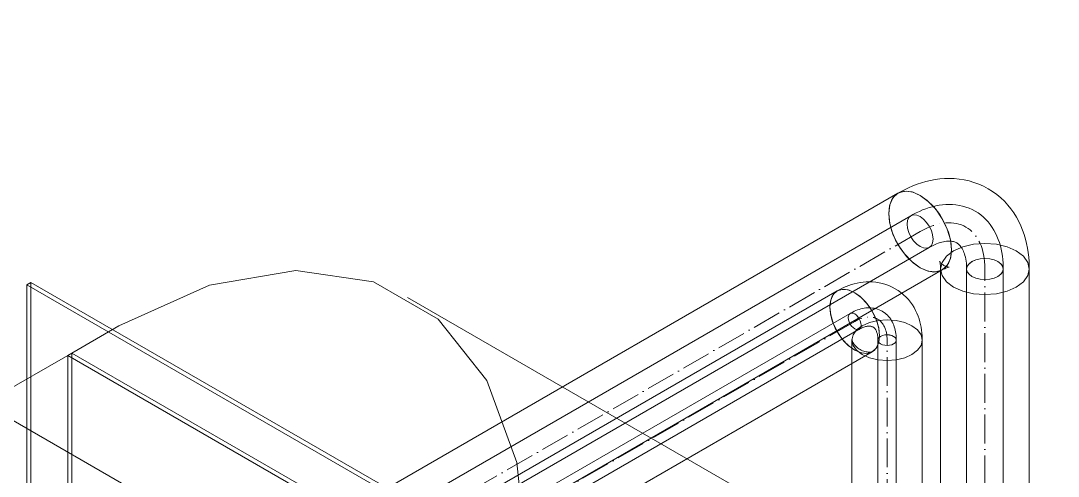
# Model space of a CAD drawing. Header units: millimetres. Extents: x -88595 to 880822, y -1054509 to -148035.
# Drawn here: x 434497.1 to 434856.4, y -324774 to -324616.2 of the extents above; entities that cross this region are included whole.
import ezdxf

# ---------------------------------------------------------------- set-up
doc = ezdxf.new("R2010")
doc.units = ezdxf.units.MM
doc.linetypes.add('$12$ADSK_Осевая', pattern=[14, 10, -2, 0, -2])
doc.linetypes.add('$13$ADSK_Осевая', pattern=[14, 10, -2, 0, -2])
for name, color, linetype, lineweight in [('Воздуховоды', 7, 'Continuous', 18), ('Изоляция', 7, 'Continuous', 18), ('Оборудование', 7, 'Continuous', 18), ('Трубопровод', 7, 'Continuous', 18), ('Трубопроводы', 7, 'Continuous', 18)]:
    doc.layers.add(name, color=color, linetype=linetype, lineweight=lineweight)

# ---------------------------------------------------------------- blocks, each defined once
blk = doc.blocks.new('$0$ADSK_Канальный блок кондиционера1 - AD122MJERAB-3267588-В_ОВ3_3')
at = {"layer": 'Оборудование'}
for p, q in [((-9478.55, 8169.92), (-8948.22, 7863.73)), ((-9412.79, 8131.95), (-8946.1, 7862.51))]:
    blk.add_line(p, q, dxfattribs=at)
blk = doc.blocks.new('$0$ADSK_МедьПайка_Отвод-гнутая труба - Отвод _гнутая труба_-3206127-В_ОВ3_3')
at = {"layer": 'Трубопроводы', "color": 190, "true_color": 0x8000ff}
for points in [[(91.5, 2422.46, 0), (91, 2422.08, 0), (90.68, 2421.64, 0), (90.57, 2421.16, 0), (90.68, 2420.69, 0), (91, 2420.24, 0), (91.5, 2419.87, 0), (92.16, 2419.57, 0), (92.92, 2419.39, 0), (93.75, 2419.33, 0), (94.57, 2419.39, 0), (95.33, 2419.57, 0), (95.99, 2419.87, 0)], [(95.99, 2419.87, 0), (96.5, 2420.24, 0), (96.81, 2420.69, 0), (96.92, 2421.16, 0), (96.81, 2421.64, 0), (96.5, 2422.08, 0), (95.99, 2422.46, 0), (95.33, 2422.75, 0), (94.57, 2422.93, 0), (93.75, 2422.99, 0), (92.92, 2422.93, 0), (92.16, 2422.75, 0), (91.5, 2422.46, 0)], [(88.87, 2416.64, 0), (89, 2416.72, 0), (89.12, 2416.81, 0), (89.24, 2416.91, 0), (89.35, 2417.02, 0), (89.47, 2417.15, 0), (89.58, 2417.29, 0), (89.7, 2417.45, 0), (89.81, 2417.63, 0), (89.91, 2417.83, 0), (90.02, 2418.04, 0), (90.12, 2418.28, 0), (90.21, 2418.54, 0), (90.29, 2418.82, 0), (90.36, 2419.12, 0), (90.43, 2419.44, 0), (90.48, 2419.78, 0), (90.52, 2420.14, 0), (90.55, 2420.51, 0), (90.57, 2420.9, 0), (90.57, 2421.16, 0)], [(92.05, 2411.14, 0), (92.54, 2411.45, 0), (93.02, 2411.8, 0), (93.47, 2412.17, 0), (93.89, 2412.58, 0), (94.29, 2413.01, 0), (94.65, 2413.47, 0), (94.99, 2413.94, 0), (95.3, 2414.44, 0), (95.58, 2414.95, 0), (95.83, 2415.48, 0), (96.05, 2416.03, 0), (96.25, 2416.58, 0), (96.42, 2417.15, 0), (96.56, 2417.73, 0), (96.68, 2418.32, 0), (96.77, 2418.92, 0), (96.84, 2419.53, 0), (96.89, 2420.14, 0), (96.92, 2420.76, 0), (96.92, 2421.16, 0)], [(82.52, 2412.09, 0), (81.94, 2411.84, 0), (81.4, 2411.79, 0), (80.93, 2411.93, 0), (80.58, 2412.26, 0), (80.35, 2412.76, 0), (80.28, 2413.38, 0), (80.35, 2414.1, 0), (80.58, 2414.85, 0), (80.93, 2415.6, 0), (81.4, 2416.28, 0), (81.94, 2416.85, 0), (82.52, 2417.27, 0)], [(82.52, 2417.27, 0), (83.1, 2417.52, 0), (83.64, 2417.57, 0), (84.11, 2417.43, 0), (84.47, 2417.1, 0), (84.69, 2416.6, 0), (84.77, 2415.98, 0), (84.69, 2415.26, 0), (84.47, 2414.51, 0), (84.11, 2413.76, 0), (83.64, 2413.08, 0), (83.1, 2412.51, 0), (82.52, 2412.09, 0)], [(88.87, 2416.64, 0), (88.74, 2416.57, 0), (88.6, 2416.51, 0), (88.46, 2416.46, 0), (88.3, 2416.41, 0), (88.14, 2416.38, 0), (87.96, 2416.35, 0), (87.76, 2416.33, 0), (87.55, 2416.33, 0), (87.33, 2416.33, 0), (87.09, 2416.35, 0), (86.83, 2416.39, 0), (86.56, 2416.44, 0), (86.27, 2416.5, 0), (85.98, 2416.59, 0), (85.67, 2416.69, 0), (85.35, 2416.82, 0), (85.02, 2416.96, 0), (84.68, 2417.12, 0), (84.33, 2417.3, 0), (84.11, 2417.43, 0)], [(92.05, 2411.14, 0), (91.53, 2410.87, 0), (90.99, 2410.63, 0), (90.44, 2410.43, 0), (89.88, 2410.26, 0), (89.31, 2410.14, 0), (88.73, 2410.05, 0), (88.15, 2409.99, 0), (87.57, 2409.98, 0), (86.98, 2409.99, 0), (86.4, 2410.04, 0), (85.81, 2410.12, 0), (85.23, 2410.23, 0), (84.66, 2410.36, 0), (84.08, 2410.53, 0), (83.51, 2410.72, 0), (82.95, 2410.94, 0), (82.39, 2411.18, 0), (81.83, 2411.45, 0), (81.28, 2411.74, 0), (80.93, 2411.93, 0)]]:
    blk.add_polyline3d(points, dxfattribs=at)
blk = doc.blocks.new('$0$ADSK_МедьПайка_Отвод-гнутая труба - Отвод _гнутая труба_-3267736-В_ОВ3_3')
at = {"layer": 'Трубопроводы', "color": 134, "true_color": 0x00a6a6}
for points in [[(123.14, 2474.3, 0), (122.14, 2473.55, 0), (121.5, 2472.66, 0), (121.28, 2471.71, 0), (121.5, 2470.76, 0), (122.14, 2469.88, 0), (123.14, 2469.12, 0), (124.46, 2468.54, 0), (125.99, 2468.17, 0), (127.63, 2468.05, 0), (129.28, 2468.17, 0), (130.81, 2468.54, 0), (132.13, 2469.12, 0)], [(132.13, 2469.12, 0), (133.13, 2469.88, 0), (133.77, 2470.76, 0), (133.98, 2471.71, 0), (133.77, 2472.66, 0), (133.13, 2473.55, 0), (132.13, 2474.3, 0), (130.81, 2474.89, 0), (129.28, 2475.25, 0), (127.63, 2475.38, 0), (125.99, 2475.25, 0), (124.46, 2474.89, 0), (123.14, 2474.3, 0)], [(117.88, 2462.68, 0), (118.13, 2462.83, 0), (118.38, 2463.01, 0), (118.61, 2463.21, 0), (118.85, 2463.43, 0), (119.08, 2463.68, 0), (119.31, 2463.97, 0), (119.53, 2464.29, 0), (119.76, 2464.65, 0), (119.97, 2465.04, 0), (120.18, 2465.48, 0), (120.37, 2465.96, 0), (120.56, 2466.48, 0), (120.72, 2467.04, 0), (120.87, 2467.64, 0), (121, 2468.28, 0), (121.11, 2468.95, 0), (121.19, 2469.67, 0), (121.25, 2470.42, 0), (121.28, 2471.2, 0), (121.28, 2471.71, 0)], [(124.23, 2451.68, 0), (125.23, 2452.3, 0), (126.18, 2452.99, 0), (127.08, 2453.74, 0), (127.92, 2454.55, 0), (128.71, 2455.41, 0), (129.45, 2456.32, 0), (130.12, 2457.27, 0), (130.74, 2458.27, 0), (131.3, 2459.3, 0), (131.8, 2460.36, 0), (132.24, 2461.45, 0), (132.64, 2462.56, 0), (132.98, 2463.7, 0), (133.26, 2464.86, 0), (133.5, 2466.04, 0), (133.69, 2467.23, 0), (133.83, 2468.45, 0), (133.93, 2469.67, 0), (133.98, 2470.92, 0), (133.98, 2471.71, 0)], [(105.18, 2453.57, 0), (104.02, 2453.07, 0), (102.94, 2452.96, 0), (102.01, 2453.25, 0), (101.3, 2453.91, 0), (100.85, 2454.9, 0), (100.69, 2456.16, 0), (100.85, 2457.59, 0), (101.3, 2459.1, 0), (102.01, 2460.58, 0), (102.94, 2461.94, 0), (104.02, 2463.09, 0), (105.18, 2463.94, 0)], [(105.18, 2463.94, 0), (106.35, 2464.43, 0), (107.43, 2464.54, 0), (108.36, 2464.25, 0), (109.07, 2463.59, 0), (109.52, 2462.6, 0), (109.67, 2461.34, 0), (109.52, 2459.91, 0), (109.07, 2458.4, 0), (108.36, 2456.92, 0), (107.43, 2455.56, 0), (106.35, 2454.41, 0), (105.18, 2453.57, 0)], [(117.88, 2462.68, 0), (117.62, 2462.54, 0), (117.35, 2462.42, 0), (117.06, 2462.31, 0), (116.75, 2462.22, 0), (116.41, 2462.15, 0), (116.05, 2462.09, 0), (115.66, 2462.05, 0), (115.24, 2462.04, 0), (114.79, 2462.05, 0), (114.31, 2462.09, 0), (113.8, 2462.16, 0), (113.26, 2462.26, 0), (112.69, 2462.4, 0), (112.1, 2462.57, 0), (111.48, 2462.78, 0), (110.84, 2463.03, 0), (110.18, 2463.31, 0), (109.5, 2463.63, 0), (108.81, 2464, 0), (108.36, 2464.25, 0)], [(124.23, 2451.68, 0), (123.2, 2451.13, 0), (122.13, 2450.65, 0), (121.03, 2450.25, 0), (119.9, 2449.92, 0), (118.76, 2449.66, 0), (117.61, 2449.49, 0), (116.44, 2449.38, 0), (115.28, 2449.34, 0), (114.11, 2449.37, 0), (112.94, 2449.47, 0), (111.77, 2449.62, 0), (110.61, 2449.84, 0), (109.45, 2450.12, 0), (108.31, 2450.45, 0), (107.17, 2450.83, 0), (106.04, 2451.27, 0), (104.92, 2451.75, 0), (103.8, 2452.28, 0), (102.7, 2452.86, 0), (102.01, 2453.25, 0)]]:
    blk.add_polyline3d(points, dxfattribs=at)
blk = doc.blocks.new('$0$ADSK_Отвод_Прямоугольный1 - Стандарт-V113-В_ОВ3_3')
at = {"layer": 'Воздуховоды', "color": 140, "true_color": 0x1bb3e4}
for p, q in [((22632.07, 15559.38), (22633.49, 15560.19)), ((22633.49, 15405.06), (22633.49, 15560.19)), ((22633.49, 15560.19), (23086.04, 15298.92)), ((23084.62, 15298.1), (22632.07, 15559.38)), ((22632.07, 15559.38), (22632.07, 15404.24)), ((23188.16, 15310.05), (22763.89, 15554.99)), ((22646.22, 15534.88), (22663.89, 15545.09)), ((22646.22, 15534.88), (22647.63, 15535.7)), ((23071.89, 15290.75), (22647.63, 15535.7)), ((22647.63, 15535.7), (22647.63, 15413.23)), ((23070.48, 15289.93), (22646.22, 15534.88)), ((22646.22, 15412.41), (22646.22, 15534.88)), ((22646.22, 15412.41), (22646.22, 15534.88)), ((22646.22, 15534.88), (23070.48, 15289.93))]:
    blk.add_line(p, q, dxfattribs=at)
blk.add_polyline3d([(22663.89, 15545.09, 0), (22695.36, 15559.16, 0), (22725.25, 15564.34, 0), (22752.07, 15560.37, 0), (22774.46, 15547.44, 0), (22791.31, 15526.21, 0), (22801.77, 15497.73, 0), (22805.32, 15463.44, 0)], dxfattribs=at)

msp = doc.modelspace()

# ---------------------------------------------------------------- linework, layer by layer
at = {"layer": 'Воздуховоды', "color": 140, "true_color": 0x1bb3e4}
for p in [(434323.88, -324841.52), (434513.39, -324854.58), (435096.75, -325068.91)]:
    msp.add_line(p, (434513.39, -324732.11), dxfattribs=at)
at = {"layer": 'Изоляция', "color": 134, "true_color": 0x00a6a6}
for p, q in [((434800.89, -324675.93), (433209.59, -325594.67)), ((433224.94, -325621.25), (434816.24, -324702.51)), ((434815.67, -324702.18), (434815.67, -325101.04)), ((434846.37, -325101.04), (434846.37, -324702.18))]:
    msp.add_line(p, q, dxfattribs=at)
at = {"layer": 'Изоляция', "color": 190, "true_color": 0x8000ff}
for p, q in [((434779.82, -324709.79), (433154.49, -325648.17)), ((434784.96, -324726.81), (434784.96, -325151.59)), ((434809.31, -325151.59), (434809.31, -324726.81)), ((433166.67, -325669.26), (434791.99, -324730.87))]:
    msp.add_line(p, q, dxfattribs=at)
at = {"layer": 'Изоляция', "color": 134, "true_color": 0x00a6a6}
for points in [[(434832.12, -324674.35, 0), (434830.53, -324673.51, 0), (434828.9, -324672.78, 0), (434827.22, -324672.17, 0), (434825.53, -324671.67, 0), (434823.81, -324671.29, 0), (434822.09, -324671.02, 0), (434820.38, -324670.87, 0), (434818.68, -324670.81, 0), (434817, -324670.85, 0), (434815.35, -324670.99, 0), (434813.72, -324671.21, 0), (434812.12, -324671.51, 0), (434810.55, -324671.89, 0), (434809.01, -324672.33, 0), (434807.5, -324672.84, 0), (434806.02, -324673.41, 0), (434804.57, -324674.03, 0), (434803.15, -324674.71, 0), (434801.76, -324675.44, 0), (434800.89, -324675.93, 0)], [(434808.57, -324676.69, 0), (434806.15, -324675.61, 0), (434803.86, -324675.21, 0), (434801.8, -324675.52, 0), (434800.08, -324676.51, 0), (434798.79, -324678.14, 0), (434797.99, -324680.32, 0), (434797.72, -324682.95, 0)], [(434797.72, -324682.95, 0), (434798.09, -324679.92, 0), (434799.17, -324677.53, 0), (434800.89, -324675.93, 0), (434803.14, -324675.23, 0), (434805.76, -324675.49, 0), (434808.57, -324676.69, 0)], [(434832.12, -324674.35, 0), (434833.64, -324675.31, 0), (434835.09, -324676.36, 0), (434836.46, -324677.5, 0), (434837.74, -324678.72, 0), (434838.93, -324680.02, 0), (434840.02, -324681.37, 0), (434841.01, -324682.77, 0), (434841.91, -324684.22, 0), (434842.71, -324685.7, 0), (434843.42, -324687.2, 0), (434844.04, -324688.72, 0), (434844.58, -324690.26, 0), (434845.04, -324691.8, 0), (434845.43, -324693.36, 0), (434845.74, -324694.92, 0), (434845.99, -324696.48, 0), (434846.17, -324698.05, 0), (434846.3, -324699.62, 0), (434846.36, -324701.19, 0), (434846.37, -324702.18, 0)], [(434808.57, -324676.69, 0), (434811.38, -324678.74, 0), (434814, -324681.5, 0), (434816.24, -324684.79, 0), (434817.97, -324688.38, 0), (434819.05, -324692.03, 0), (434819.42, -324695.49, 0)], [(434819.42, -324695.49, 0), (434819.15, -324692.54, 0), (434818.35, -324689.43, 0), (434817.05, -324686.3, 0), (434815.34, -324683.33, 0), (434813.28, -324680.65, 0), (434810.98, -324678.4, 0), (434808.57, -324676.69, 0)], [(434808.57, -324701.75, 0), (434805.76, -324699.71, 0), (434803.14, -324696.94, 0), (434800.89, -324693.65, 0), (434799.17, -324690.06, 0), (434798.09, -324686.41, 0), (434797.72, -324682.95, 0)], [(434797.72, -324682.95, 0), (434797.99, -324685.9, 0), (434798.79, -324689.02, 0), (434800.08, -324692.14, 0), (434801.8, -324695.11, 0), (434803.86, -324697.8, 0), (434806.16, -324700.05, 0), (434808.57, -324701.75, 0)], [(434841.87, -324695.92, 0), (434838.69, -324694.51, 0), (434834.99, -324693.62, 0), (434831.02, -324693.32, 0), (434827.05, -324693.62, 0), (434823.34, -324694.51, 0), (434820.17, -324695.92, 0)], [(434820.17, -324695.92, 0), (434823.34, -324694.51, 0), (434827.05, -324693.62, 0), (434831.02, -324693.32, 0), (434834.99, -324693.62, 0), (434838.69, -324694.51, 0), (434841.87, -324695.92, 0)], [(434819.42, -324695.49, 0), (434819.05, -324698.52, 0), (434817.97, -324700.91, 0), (434816.24, -324702.51, 0), (434814, -324703.21, 0), (434811.38, -324702.95, 0), (434808.57, -324701.75, 0)], [(434808.57, -324701.75, 0), (434810.99, -324702.83, 0), (434813.28, -324703.23, 0), (434815.34, -324702.93, 0), (434817.06, -324701.93, 0), (434818.35, -324700.3, 0), (434819.15, -324698.12, 0), (434819.42, -324695.49, 0)], [(434820.17, -324695.92, 0), (434817.73, -324697.75, 0), (434816.19, -324699.89, 0), (434815.67, -324702.18, 0), (434816.19, -324704.48, 0), (434817.73, -324706.61, 0), (434820.17, -324708.45, 0)], [(434820.17, -324708.45, 0), (434817.73, -324706.61, 0), (434816.19, -324704.48, 0), (434815.67, -324702.18, 0), (434816.19, -324699.89, 0), (434817.73, -324697.75, 0), (434820.17, -324695.92, 0)], [(434841.87, -324708.45, 0), (434844.31, -324706.61, 0), (434845.85, -324704.48, 0), (434846.37, -324702.18, 0), (434845.85, -324699.89, 0), (434844.31, -324697.75, 0), (434841.87, -324695.92, 0)], [(434841.87, -324695.92, 0), (434844.31, -324697.75, 0), (434845.85, -324699.89, 0), (434846.37, -324702.18, 0), (434845.85, -324704.48, 0), (434844.31, -324706.61, 0), (434841.87, -324708.45, 0)], [(434816.77, -324700.94, 0), (434816.49, -324700.77, 0), (434816.23, -324700.58, 0), (434816, -324700.39, 0), (434815.8, -324700.2, 0), (434815.64, -324700.02, 0), (434815.51, -324699.86, 0), (434815.42, -324699.73, 0), (434815.36, -324699.64, 0), (434815.33, -324699.58, 0), (434815.33, -324699.57, 0)], [(434815.33, -324699.57, 0), (434815.34, -324699.6, 0), (434815.36, -324699.68, 0), (434815.41, -324699.81, 0), (434815.45, -324699.99, 0), (434815.51, -324700.23, 0), (434815.56, -324700.52, 0), (434815.6, -324700.86, 0), (434815.64, -324701.25, 0), (434815.66, -324701.69, 0), (434815.67, -324702.17, 0), (434815.67, -324702.18, 0)], [(434816.77, -324700.94, 0), (434817.06, -324701.1, 0), (434817.35, -324701.23, 0), (434817.63, -324701.33, 0), (434817.9, -324701.41, 0), (434818.14, -324701.46, 0), (434818.34, -324701.49, 0), (434818.5, -324701.51, 0), (434818.61, -324701.51, 0), (434818.67, -324701.51, 0), (434818.68, -324701.51, 0)], [(434818.68, -324701.51, 0), (434818.65, -324701.51, 0), (434818.57, -324701.53, 0), (434818.43, -324701.56, 0), (434818.25, -324701.6, 0), (434818.02, -324701.68, 0), (434817.74, -324701.78, 0), (434817.42, -324701.91, 0), (434817.07, -324702.08, 0), (434816.68, -324702.27, 0), (434816.25, -324702.51, 0), (434816.24, -324702.51, 0)], [(434820.17, -324708.45, 0), (434823.34, -324709.86, 0), (434827.05, -324710.74, 0), (434831.02, -324711.05, 0), (434834.99, -324710.74, 0), (434838.69, -324709.86, 0), (434841.87, -324708.45, 0)], [(434841.87, -324708.45, 0), (434838.69, -324709.86, 0), (434834.99, -324710.74, 0), (434831.02, -324711.05, 0), (434827.05, -324710.74, 0), (434823.34, -324709.86, 0), (434820.17, -324708.45, 0)]]:
    msp.add_polyline3d(points, dxfattribs=at)
at = {"layer": 'Изоляция', "color": 190, "true_color": 0x8000ff}
for points in [[(434799.93, -324709, 0), (434798.86, -324708.43, 0), (434797.76, -324707.94, 0), (434796.64, -324707.53, 0), (434795.5, -324707.2, 0), (434794.36, -324706.94, 0), (434793.22, -324706.76, 0), (434792.09, -324706.66, 0), (434790.97, -324706.62, 0), (434789.88, -324706.65, 0), (434788.81, -324706.74, 0), (434787.76, -324706.88, 0), (434786.74, -324707.07, 0), (434785.75, -324707.31, 0), (434784.78, -324707.59, 0), (434783.84, -324707.9, 0), (434782.93, -324708.26, 0), (434782.04, -324708.64, 0), (434781.18, -324709.05, 0), (434780.34, -324709.49, 0), (434779.82, -324709.79, 0)], [(434785.91, -324710.39, 0), (434783.99, -324709.53, 0), (434782.17, -324709.22, 0), (434780.54, -324709.46, 0), (434779.17, -324710.25, 0), (434778.15, -324711.54, 0), (434777.51, -324713.27, 0), (434777.3, -324715.36, 0)], [(434777.3, -324715.36, 0), (434777.59, -324712.96, 0), (434778.45, -324711.05, 0), (434779.82, -324709.79, 0), (434781.6, -324709.24, 0), (434783.68, -324709.44, 0), (434785.91, -324710.39, 0)], [(434785.91, -324710.39, 0), (434788.13, -324712.01, 0), (434790.21, -324714.21, 0), (434791.99, -324716.81, 0), (434793.36, -324719.66, 0), (434794.22, -324722.56, 0), (434794.52, -324725.3, 0)], [(434794.52, -324725.3, 0), (434794.3, -324722.96, 0), (434793.66, -324720.49, 0), (434792.64, -324718.02, 0), (434791.27, -324715.65, 0), (434789.64, -324713.53, 0), (434787.82, -324711.74, 0), (434785.91, -324710.39, 0)], [(434799.93, -324709, 0), (434800.96, -324709.64, 0), (434801.93, -324710.35, 0), (434802.85, -324711.11, 0), (434803.71, -324711.93, 0), (434804.5, -324712.8, 0), (434805.22, -324713.69, 0), (434805.88, -324714.62, 0), (434806.47, -324715.57, 0), (434806.99, -324716.53, 0), (434807.45, -324717.5, 0), (434807.85, -324718.48, 0), (434808.19, -324719.46, 0), (434808.49, -324720.44, 0), (434808.73, -324721.41, 0), (434808.92, -324722.38, 0), (434809.08, -324723.35, 0), (434809.19, -324724.31, 0), (434809.26, -324725.26, 0), (434809.3, -324726.21, 0), (434809.31, -324726.81, 0)], [(434785.91, -324730.27, 0), (434783.68, -324728.64, 0), (434781.6, -324726.45, 0), (434779.82, -324723.84, 0), (434778.45, -324721, 0), (434777.59, -324718.1, 0), (434777.3, -324715.36, 0)], [(434777.3, -324715.36, 0), (434777.51, -324717.7, 0), (434778.15, -324720.17, 0), (434779.18, -324722.64, 0), (434780.54, -324725, 0), (434782.17, -324727.13, 0), (434783.99, -324728.92, 0), (434785.91, -324730.27, 0)], [(434788.52, -324721.84, 0), (434786.59, -324723.3, 0), (434785.37, -324724.99, 0), (434784.96, -324726.81, 0), (434785.37, -324728.63, 0), (434786.59, -324730.32, 0), (434788.52, -324731.78, 0)], [(434788.52, -324731.78, 0), (434786.59, -324730.32, 0), (434785.37, -324728.63, 0), (434784.96, -324726.81, 0), (434785.37, -324724.99, 0), (434786.59, -324723.3, 0), (434788.52, -324721.84, 0)], [(434805.74, -324721.84, 0), (434803.22, -324720.72, 0), (434800.28, -324720.02, 0), (434797.13, -324719.78, 0), (434793.98, -324720.02, 0), (434791.04, -324720.72, 0), (434788.52, -324721.84, 0)], [(434788.52, -324721.84, 0), (434791.04, -324720.72, 0), (434793.98, -324720.02, 0), (434797.13, -324719.78, 0), (434800.28, -324720.02, 0), (434803.22, -324720.72, 0), (434805.74, -324721.84, 0)], [(434805.74, -324731.78, 0), (434807.68, -324730.32, 0), (434808.89, -324728.63, 0), (434809.31, -324726.81, 0), (434808.89, -324724.99, 0), (434807.68, -324723.3, 0), (434805.74, -324721.84, 0)], [(434805.74, -324721.84, 0), (434807.68, -324723.3, 0), (434808.89, -324724.99, 0), (434809.31, -324726.81, 0), (434808.89, -324728.63, 0), (434807.68, -324730.32, 0), (434805.74, -324731.78, 0)], [(434794.52, -324725.3, 0), (434794.22, -324727.7, 0), (434793.36, -324729.6, 0), (434791.99, -324730.87, 0), (434790.21, -324731.42, 0), (434788.13, -324731.22, 0), (434785.91, -324730.27, 0)], [(434785.91, -324730.27, 0), (434787.82, -324731.13, 0), (434789.64, -324731.44, 0), (434791.28, -324731.2, 0), (434792.64, -324730.41, 0), (434793.66, -324729.12, 0), (434794.3, -324727.39, 0), (434794.52, -324725.3, 0)], [(434787.76, -324730.09, 0), (434787.35, -324729.83, 0), (434786.97, -324729.56, 0), (434786.62, -324729.27, 0), (434786.31, -324728.96, 0), (434786.03, -324728.66, 0), (434785.78, -324728.36, 0), (434785.58, -324728.07, 0), (434785.41, -324727.8, 0), (434785.27, -324727.55, 0), (434785.17, -324727.32, 0), (434785.09, -324727.13, 0), (434785.03, -324726.97, 0), (434784.99, -324726.84, 0), (434784.97, -324726.74, 0), (434784.96, -324726.68, 0), (434784.95, -324726.65, 0), (434784.95, -324726.65, 0)], [(434784.95, -324726.65, 0), (434784.95, -324726.66, 0), (434784.95, -324726.71, 0), (434784.96, -324726.79, 0), (434784.96, -324726.81, 0)], [(434787.76, -324730.09, 0), (434788.18, -324730.31, 0), (434788.6, -324730.5, 0), (434789.03, -324730.66, 0), (434789.45, -324730.78, 0), (434789.86, -324730.87, 0), (434790.24, -324730.93, 0), (434790.59, -324730.96, 0), (434790.91, -324730.97, 0), (434791.2, -324730.97, 0), (434791.44, -324730.95, 0), (434791.65, -324730.92, 0), (434791.82, -324730.89, 0), (434791.95, -324730.86, 0), (434792.05, -324730.83, 0), (434792.11, -324730.81, 0), (434792.13, -324730.8, 0), (434792.14, -324730.8, 0)], [(434788.52, -324731.78, 0), (434791.04, -324732.9, 0), (434793.98, -324733.6, 0), (434797.13, -324733.84, 0), (434800.28, -324733.6, 0), (434803.22, -324732.9, 0), (434805.74, -324731.78, 0)], [(434805.74, -324731.78, 0), (434803.22, -324732.9, 0), (434800.28, -324733.6, 0), (434797.13, -324733.84, 0), (434793.98, -324733.6, 0), (434791.04, -324732.9, 0), (434788.52, -324731.78, 0)], [(434792.14, -324730.8, 0), (434792.12, -324730.8, 0), (434792.08, -324730.83, 0), (434792.01, -324730.86, 0), (434791.99, -324730.87, 0)]]:
    msp.add_polyline3d(points, dxfattribs=at)
at = {"layer": 'Трубопровод', "color": 134, "true_color": 0x00a6a6}
for p, q in [((434805.39, -324683.72), (433211.99, -325603.68)), ((433218.34, -325614.67), (434811.74, -324694.72)), ((434824.67, -324702.18), (434824.67, -325101.04)), ((434837.37, -325101.04), (434837.37, -324702.18))]:
    msp.add_line(p, q, dxfattribs=at)
at = {"layer": 'Трубопровод', "color": 134, "linetype": '$12$ADSK_Осевая', "true_color": 0x00a6a6}
for p, q in [((434808.57, -324689.22), (433215.16, -325609.17)), ((434808.57, -324689.22), (433215.16, -325609.17)), ((434831.02, -325101.04), (434831.02, -324702.18)), ((434831.02, -325101.04), (434831.02, -324702.18))]:
    msp.add_line(p, q, dxfattribs=at)
at = {"layer": 'Трубопровод', "color": 190, "true_color": 0x8000ff}
for p, q in [((434784.32, -324717.58), (433156.35, -325657.49)), ((433159.53, -325662.99), (434787.49, -324723.08)), ((434793.96, -324726.81), (434793.96, -325151.59)), ((434800.31, -325151.59), (434800.31, -324726.81))]:
    msp.add_line(p, q, dxfattribs=at)
at = {"layer": 'Трубопровод', "color": 190, "linetype": '$12$ADSK_Осевая', "true_color": 0x8000ff}
for p, q in [((434785.91, -324720.33), (433157.94, -325660.24)), ((434785.91, -324720.33), (433157.94, -325660.24)), ((434797.13, -325151.59), (434797.13, -324726.81)), ((434797.13, -325151.59), (434797.13, -324726.81))]:
    msp.add_line(p, q, dxfattribs=at)
at = {"layer": 'Трубопровод', "color": 134, "true_color": 0x00a6a6}
for points in [[(434804.08, -324686.63, 0), (434804.23, -324685.37, 0), (434804.68, -324684.38, 0), (434805.39, -324683.72, 0), (434806.32, -324683.43, 0), (434807.41, -324683.54, 0), (434808.57, -324684.04, 0)], [(434808.57, -324694.41, 0), (434807.41, -324693.56, 0), (434806.32, -324692.41, 0), (434805.39, -324691.05, 0), (434804.68, -324689.57, 0), (434804.23, -324688.06, 0), (434804.08, -324686.63, 0)], [(434808.57, -324684.04, 0), (434809.73, -324684.88, 0), (434810.81, -324686.03, 0), (434811.74, -324687.39, 0), (434812.46, -324688.87, 0), (434812.91, -324690.38, 0), (434813.06, -324691.81, 0)], [(434813.06, -324691.81, 0), (434812.91, -324693.07, 0), (434812.46, -324694.06, 0), (434811.74, -324694.72, 0), (434810.81, -324695.01, 0), (434809.73, -324694.9, 0), (434808.57, -324694.41, 0)], [(434826.53, -324699.59, 0), (434825.52, -324700.35, 0), (434824.89, -324701.23, 0), (434824.67, -324702.18, 0), (434824.89, -324703.13, 0), (434825.52, -324704.02, 0), (434826.53, -324704.78, 0)], [(434835.51, -324699.59, 0), (434834.19, -324699.01, 0), (434832.66, -324698.64, 0), (434831.02, -324698.52, 0), (434829.38, -324698.64, 0), (434827.84, -324699.01, 0), (434826.53, -324699.59, 0)], [(434835.51, -324704.78, 0), (434836.52, -324704.02, 0), (434837.15, -324703.13, 0), (434837.37, -324702.18, 0), (434837.15, -324701.23, 0), (434836.52, -324700.35, 0), (434835.51, -324699.59, 0)], [(434826.53, -324704.78, 0), (434827.84, -324705.36, 0), (434829.38, -324705.72, 0), (434831.02, -324705.85, 0), (434832.66, -324705.72, 0), (434834.19, -324705.36, 0), (434835.51, -324704.78, 0)]]:
    msp.add_polyline3d(points, dxfattribs=at)
at = {"layer": 'Трубопровод', "color": 190, "true_color": 0x8000ff}
for points in [[(434783.66, -324719.03, 0), (434783.74, -324718.41, 0), (434783.96, -324717.91, 0), (434784.32, -324717.58, 0), (434784.78, -324717.44, 0), (434785.33, -324717.49, 0), (434785.91, -324717.74, 0)], [(434785.91, -324722.92, 0), (434785.33, -324722.5, 0), (434784.78, -324721.93, 0), (434784.32, -324721.25, 0), (434783.96, -324720.5, 0), (434783.74, -324719.75, 0), (434783.66, -324719.03, 0)], [(434785.91, -324717.74, 0), (434786.49, -324718.16, 0), (434787.03, -324718.73, 0), (434787.49, -324719.41, 0), (434787.85, -324720.16, 0), (434788.08, -324720.91, 0), (434788.15, -324721.63, 0)], [(434788.15, -324721.63, 0), (434788.08, -324722.25, 0), (434787.85, -324722.75, 0), (434787.49, -324723.08, 0), (434787.03, -324723.22, 0), (434786.49, -324723.17, 0), (434785.91, -324722.92, 0)], [(434794.89, -324725.51, 0), (434794.38, -324725.89, 0), (434794.06, -324726.34, 0), (434793.96, -324726.81, 0), (434794.06, -324727.28, 0), (434794.38, -324727.73, 0), (434794.89, -324728.11, 0)], [(434799.38, -324725.51, 0), (434798.72, -324725.22, 0), (434797.95, -324725.04, 0), (434797.13, -324724.98, 0), (434796.31, -324725.04, 0), (434795.54, -324725.22, 0), (434794.89, -324725.51, 0)], [(434799.38, -324728.11, 0), (434799.88, -324727.73, 0), (434800.2, -324727.28, 0), (434800.31, -324726.81, 0), (434800.2, -324726.34, 0), (434799.88, -324725.89, 0), (434799.38, -324725.51, 0)], [(434794.89, -324728.11, 0), (434795.54, -324728.4, 0), (434796.31, -324728.58, 0), (434797.13, -324728.64, 0), (434797.95, -324728.58, 0), (434798.72, -324728.4, 0), (434799.38, -324728.11, 0)]]:
    msp.add_polyline3d(points, dxfattribs=at)
at = {"layer": 'Трубопроводы', "color": 134, "linetype": '$13$ADSK_Осевая', "true_color": 0x00a6a6}
msp.add_ellipse((434808.57, -324715.14), major_axis=(15.87, 27.5), ratio=0.57735, start_param=5.497787, end_param=7.068583, dxfattribs=at)
at = {"layer": 'Трубопроводы', "color": 190, "linetype": '$13$ADSK_Осевая', "true_color": 0x8000ff}
msp.add_ellipse((434785.91, -324733.29), major_axis=(7.94, 13.75), ratio=0.57735, start_param=5.497787, end_param=7.068583, dxfattribs=at)

# ---------------------------------------------------------------- block references
at = {"layer": 'Воздуховоды', "color": 140, "true_color": 0x1bb3e4}
msp.add_blockref('$0$ADSK_Отвод_Прямоугольный1 - Стандарт-V113-В_ОВ3_3', (411867.17, -340266.99), dxfattribs=at)
at = {"layer": 'Оборудование'}
msp.add_blockref('$0$ADSK_Канальный блок кондиционера1 - AD122MJERAB-3267588-В_ОВ3_3', (443733.14, -332786.08), dxfattribs=at)
at = {"layer": 'Трубопроводы', "color": 134, "true_color": 0x00a6a6, "rotation": 120.0000000000002}
msp.add_blockref('$0$ADSK_МедьПайка_Отвод-гнутая труба - Отвод _гнутая труба_-3267736-В_ОВ3_3', (437012.95, -323563.9), dxfattribs=at)
at = {"layer": 'Трубопроводы', "color": 190, "true_color": 0x8000ff, "rotation": 120.0000000000002}
msp.add_blockref('$0$ADSK_МедьПайка_Отвод-гнутая труба - Отвод _гнутая труба_-3206127-В_ОВ3_3', (436929.57, -323590.94), dxfattribs=at)

doc.saveas('drawing.dxf')
